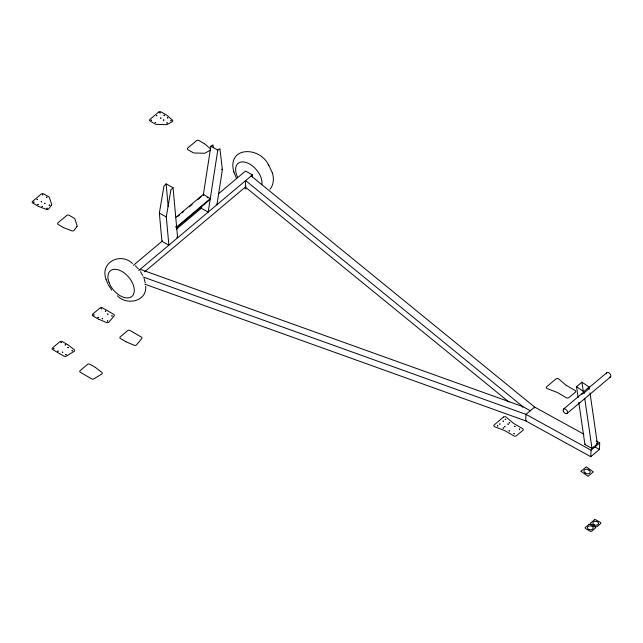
<?xml version="1.0" encoding="UTF-8"?>
<svg xmlns="http://www.w3.org/2000/svg" width="643" height="643" viewBox="0 0 643 643"><rect width="100%" height="100%" fill="white"/><g stroke="black" fill="none" stroke-linecap="round" stroke-linejoin="round"><path stroke-width="0.96" d="M145.68 286.28C146.998 301.655 126.534 305.763 117.436 295.796M140.142 270.108L140.174 269.296L522.831 406.609L530.306 410.724M252.345 176.745L252.434 174.888L245.489 171.062L218.612 193.672M522.791 407.421L522.831 406.609L245.642 180.595L245.353 187.089L508.983 402.052M534.598 407.895L534.63 407.083L251.164 175.949M144.755 284.166L525.685 420.868L590.764 456.699L591.054 450.204L599.71 442.923L596.198 440.985M590.764 456.699L599.421 449.417L599.71 442.923M176.64 227.606L176.745 226.866L210.173 198.751L210.076 199.491L176.64 227.606L175.772 227.075M209.313 198.856L210.173 199.41L210.269 198.663L203.421 194.266L203.751 195.287M201.556 206.299L201.259 208.268L208.195 212.094L217.792 150.076L219.922 148.662L222.374 169.728L216.948 204.723L216.08 204.249M203.236 195.472L210.856 146.25L212.978 144.844L213.283 147.472M173.047 187.7L170.893 189.894L166.288 216.892L168.876 245.16L161.94 241.334L159.351 213.066L163.957 186.076L166.111 183.882L173.047 187.7L177.637 237.789L176.769 237.315M76.951 226.505L74.098 230.347A1.76 1.214 4.5 0 1 71.743 230.789L63.987 227.815M269.996 189.235C273.757 184.814 274.079 178.416 272.431 173.055M175.989 217.342L203.421 194.266M177.998 216.305L179.405 215.124M182.218 212.753L183.625 211.571M189.251 206.837L192.064 204.474M197.69 199.74L201.211 196.782M133.358 265.374L162.542 240.828M176.367 229.197L201.806 207.81M138.759 270.486L252.434 174.888M144.619 271.812L246.044 186.51M526.223 420.409L525.685 420.868L525.974 414.365L534.63 407.083L583.884 434.202M578.089 397.503L576.53 386.716L581.939 382.167L589.149 387.07L589.438 389.031M584.029 393.58L583.74 391.619L589.149 387.07M563.59 409.036L582.397 393.227M588.57 388.034L606.879 372.635M567.086 413.449L610.376 377.039M590.009 392.953L597.403 443.903L591.994 448.452L584.929 444.562L585.604 443.991M143.156 276.996L525.974 414.365L591.054 450.204M98.58 319.161L106.449 322.537A1.76 1.214 4.5 0 0 108.844 322.175L114.141 315.914A1.76 1.214 4.5 0 0 113.69 314.347L102.486 307.852A1.76 1.214 4.5 0 0 100.019 307.957L92.616 314.186A1.76 1.214 4.5 0 0 92.922 315.898L98.355 319.049M126.197 341.851L134.074 345.227A1.76 1.214 4.5 0 0 136.469 344.865L141.757 338.596A1.76 1.214 4.5 0 0 141.307 337.028L130.111 330.534A1.76 1.214 4.5 0 0 127.644 330.639L120.241 336.868A1.76 1.214 4.5 0 0 120.538 338.588L125.98 341.738M210.856 146.25L217.792 150.076M221.505 169.246L222.374 169.728M596.519 443.413L597.403 443.903M594.148 446.515L599.421 449.417M159.351 213.066L166.288 216.892M204.402 143.694L199 140.56A1.76 1.214 4.5 0 0 196.533 140.672L187.764 148.043A1.76 1.214 4.5 0 0 188.061 149.763L193.109 152.688A1.752 1.206 4.5 0 0 194.234 152.986L204.088 153.251A1.76 1.206 4.5 0 0 205.189 153.01L210.068 150.349A1.76 1.214 4.5 0 0 210.591 149.851M566.178 385.302L575.043 390.446A1.76 1.214 4.5 0 1 575.348 392.158L568.854 397.615A1.76 1.214 4.5 0 1 566.387 397.728L557.377 392.503L547.257 388.621A1.76 1.214 4.5 0 1 546.654 386.764L555.986 378.912A1.76 1.214 4.5 0 1 558.711 378.984L565.92 385.125M63.689 227.678L58.288 224.544A1.76 1.214 4.5 0 1 57.983 222.832L66.751 215.453A1.76 1.214 4.5 0 1 69.219 215.349L74.275 218.274A1.752 1.206 4.5 0 1 74.901 218.99L77.088 225.709A1.76 1.206 4.5 0 1 76.951 226.505M67.796 344.752L62.363 341.602A1.76 1.214 4.5 0 0 59.895 341.706L52.485 347.935A1.76 1.214 4.5 0 0 52.79 349.647L63.987 356.142A1.76 1.214 4.5 0 0 66.277 356.166L74.13 351.375A1.76 1.214 4.5 0 0 74.194 349.663L67.989 344.881M95.421 367.434L89.98 364.284A1.76 1.214 4.5 0 0 87.512 364.388L80.11 370.617A1.76 1.214 4.5 0 0 80.415 372.329L91.611 378.831A1.76 1.214 4.5 0 0 93.902 378.848L101.747 374.065A1.76 1.214 4.5 0 0 101.819 372.353L95.614 367.571M175.877 226.336L176.745 226.866M207.175 197.481L207.601 197.755M576.53 386.716L583.74 391.619M132.514 263.461C120.345 251.847 99.52 262.561 106.159 279.512M588.884 470.097L588.699 469.969A2.91 2.146 13.8 0 0 584.575 469.768A2.91 2.146 13.8 0 0 585.154 472.951M585.194 472.918L585.347 473.031A2.918 2.146 13.8 0 0 589.494 473.248A2.918 2.146 13.8 0 0 588.924 470.057M245.136 188.391L246.068 189.106M204.659 143.879L210.269 148.654A1.76 1.214 4.5 0 1 210.582 149.031M138.446 269.023L135.327 265.776M111.737 290.081L108.137 284.487M268.203 164.319C258.88 146.049 226.778 146.556 233.867 172.115M268.766 165.163L272.519 173.345M140.504 271.724L142.746 275.477M268.155 164.246L268.83 165.259M236.351 178.047L233.771 171.802M107.67 283.523L106.071 279.223M144.064 278.451L145.31 282.824M584.736 398.483L591.994 448.452M581.939 382.167L583.362 391.965M578.804 402.405L584.929 444.562M166.111 183.882L168.177 206.467M237.476 176.905A16.726 9.966 49.9 0 1 246.165 162.486A16.726 9.966 49.9 0 1 261.902 184.565M606.413 373.856A2.821 1.68 49.9 0 1 608.31 372.57A2.821 1.68 49.9 0 1 610.802 375.496A2.821 1.68 49.9 0 1 609.251 377.2M582.068 394.424A2.821 1.68 49.9 0 1 583.948 393.042L589.358 388.493A2.821 1.68 49.9 0 0 588.65 388.356M587.806 388.677A2.821 1.68 49.9 0 1 588.04 388.501M33.645 202.175L34.167 202.223L33.653 202.135M37.005 199.346L37.527 199.402L37.005 199.33M37.8 204.578L38.323 204.635L37.808 204.562M41.16 201.757L41.682 201.806L41.16 201.741M42.414 194.797L42.944 194.845L42.422 194.757M42.076 206.467L42.599 206.516L42.076 206.451M44.423 203.309L44.946 203.357L44.423 203.309M46.569 197.208L47.1 197.256L46.577 197.168M46.794 208.276L47.325 208.332L46.802 208.26M49.141 205.117L49.672 205.173L49.141 205.117M53.61 348.707L54.133 348.763L53.61 348.691M57.766 351.118L58.288 351.174L57.766 351.102M61.013 342.486L61.543 342.534L61.021 342.462M62.355 352.179L62.877 352.251L62.371 352.131M65.168 344.889L65.699 344.945L65.176 344.873M65.626 354.703L66.157 354.759L65.626 354.703M67.828 347.582L68.351 347.63L67.828 347.582M72.016 350.813L72.546 350.861L72.024 350.789M93.741 314.957L94.264 315.014L93.749 314.925M97.897 317.369L98.419 317.425L97.905 317.337M101.144 308.736L101.666 308.785L101.152 308.696M102.165 318.703L102.687 318.751L102.165 318.687M105.299 311.14L105.822 311.196L105.307 311.108M107.638 314.097L108.161 314.154L107.646 314.065M107.485 320.986L108.008 321.034L107.494 320.945M111.794 315.882L112.316 315.93L111.794 315.866M151.041 120.209L151.563 120.257L151.049 120.169M155.196 122.62L155.719 122.692L155.22 122.548M156.45 115.66L156.972 115.708L156.458 115.619M159.81 112.83L160.332 112.887L159.81 112.814M160.605 118.071L161.128 118.119L160.605 118.047M163.386 120.024L163.909 120.072L163.386 120.024M163.965 115.242L164.487 115.298L163.965 115.226M166.802 122.934L167.333 122.982L166.802 122.934M167.397 117.83L167.927 117.878L167.405 117.814M170.821 120.739L171.343 120.788L170.821 120.723M497.465 425.859L497.987 425.915L497.465 425.843M499.675 424.002L500.198 424.058L499.675 423.986M503.043 421.173L503.565 421.229L503.043 421.157M503.091 428.021L503.614 428.077L503.091 428.005M504.586 426.767L505.109 426.815L504.586 426.751M505.245 419.316L505.776 419.373L505.245 419.316M507.825 424.034L508.356 424.091L507.825 424.034M509.039 430.89L509.569 430.947L509.047 430.874M509.32 422.781L509.851 422.837L509.328 422.764M513.894 433.704L514.416 433.752L513.894 433.687M514.456 426.341L514.979 426.389L514.456 426.341M519.303 429.154L519.825 429.219L519.327 429.082M580.975 471.247L587.991 476.286L593.28 471.898L586.263 466.858L580.991 471.198M51.488 205.077L48.635 208.911A1.76 1.214 4.5 0 1 46.28 209.361L38.524 206.387A1.76 1.214 4.5 0 1 38.226 206.242L32.825 203.108A1.76 1.214 4.5 0 1 32.52 201.396L41.289 194.017A1.76 1.214 4.5 0 1 43.764 193.913L48.812 196.838A1.76 1.214 4.5 0 1 49.439 197.554L51.625 204.273A1.76 1.214 4.5 0 1 51.488 205.077M158.684 112.059L149.915 119.429A1.76 1.214 4.5 0 0 150.221 121.141L155.268 124.075A1.76 1.214 4.5 0 0 156.386 124.372L166.24 124.638A1.76 1.214 4.5 0 0 167.349 124.396L172.22 121.736A1.76 1.214 4.5 0 0 172.42 120.032L166.81 115.258A1.76 1.214 4.5 0 0 166.553 115.081L161.152 111.946A1.76 1.214 4.5 0 0 158.684 112.059M503.517 417.082L494.186 424.935A1.76 1.214 4.5 0 0 494.788 426.791L504.908 430.673L513.918 435.898A1.76 1.214 4.5 0 0 516.385 435.793L522.88 430.328A1.76 1.214 4.5 0 0 522.574 428.616L513.709 423.472A1.76 1.214 4.5 0 1 513.452 423.295L506.242 417.154A1.76 1.214 4.5 0 0 503.517 417.082M589.06 524.326L585.162 527.606L585.315 528.466L590.298 531.351L591.536 531.303L595.434 528.024L595.281 527.172L590.29 524.278L589.06 524.326M594.47 519.777L590.571 523.056L590.724 523.908L595.715 526.802L596.945 526.754L600.843 523.474L600.691 522.614L595.699 519.721L594.47 519.777M588.666 529.358A2.853 1.961 4.5 0 0 593.135 528.096A2.853 1.961 4.5 0 0 589.084 525.99A2.853 1.961 4.5 0 0 588.666 529.358M594.084 524.809A2.853 1.961 4.5 0 0 598.545 523.547A2.853 1.961 4.5 0 0 594.494 521.441A2.853 1.961 4.5 0 0 594.084 524.809M109.101 282.719A16.726 9.966 49.9 0 0 131.847 296.455A16.726 9.966 49.9 0 0 122.395 271.7A16.726 9.966 49.9 0 0 109.101 282.719M563.292 411.038A2.821 1.68 49.9 0 0 567.118 413.433A2.821 1.68 49.9 0 0 565.607 409.269A2.821 1.68 49.9 0 0 563.292 411.038"/></g></svg>
